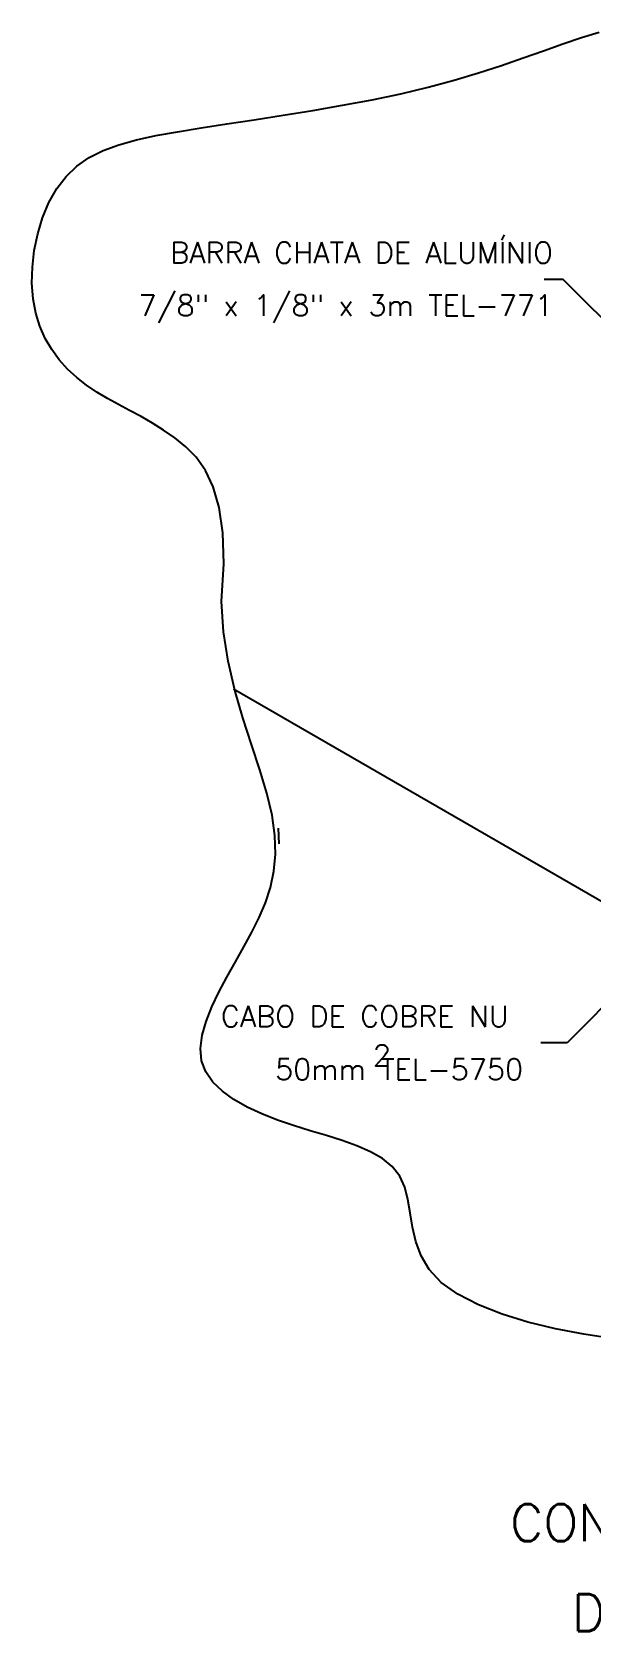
# Model space of a CAD drawing. Header units: millimetres. Extents: x -5101 to -5085.3, y -4733.9 to -4718.3.
# Drawn here: x -5100.99 to -5095.69, y -4733.91 to -4718.76 of the extents above; entities that cross this region are included whole.
import ezdxf
from ezdxf.enums import TextEntityAlignment as Align

# ---------------------------------------------------------------- set-up
doc = ezdxf.new("R2010")
doc.units = ezdxf.units.MM
doc.header["$LTSCALE"] = 10
doc.layers.add('Termotécnica', color=7, linetype='Continuous')
doc.styles.add('r140', font='romans.shx')
doc.styles.add('r80', font='romans.shx')

msp = doc.modelspace()

# ---------------------------------------------------------------- linework, layer by layer
at = {"layer": 'Termotécnica', "color": 2}
for p, q in [((-5095.956, -4721.108), (-5096.136, -4721.108)), ((-5094.42, -4722.643), (-5095.956, -4721.108)), ((-5094.022, -4726.428), (-5095.919, -4728.341)), ((-5095.919, -4728.341), (-5096.169, -4728.341))]:
    msp.add_line(p, q, dxfattribs=at)
at = {"layer": 'Termotécnica', "color": 3}
msp.add_line((-5095.556, -4727.024), (-5099.079, -4724.99), dxfattribs=at)
at = {"layer": 'Termotécnica', "color": 1}
msp.add_line((-5098.645, -4726.456), (-5098.651, -4726.305), dxfattribs=at)
for points in [[(-5099.192, -4724.159), (-5099.171, -4723.803), (-5099.18, -4723.509), (-5099.215, -4723.268), (-5099.271, -4723.074), (-5099.345, -4722.918), (-5099.433, -4722.793), (-5099.53, -4722.693), (-5099.634, -4722.609), (-5099.74, -4722.535), (-5099.847, -4722.469), (-5099.954, -4722.408), (-5100.062, -4722.351), (-5100.167, -4722.294), (-5100.271, -4722.236), (-5100.372, -4722.176), (-5100.469, -4722.11), (-5100.562, -4722.038), (-5100.649, -4721.958), (-5100.728, -4721.87), (-5100.799, -4721.773), (-5100.861, -4721.668), (-5100.912, -4721.552), (-5100.951, -4721.427), (-5100.976, -4721.291), (-5100.987, -4721.145), (-5100.983, -4720.991), (-5100.965, -4720.834), (-5100.933, -4720.677), (-5100.886, -4720.525), (-5100.826, -4720.381), (-5100.751, -4720.248), (-5100.663, -4720.132), (-5100.561, -4720.034), (-5100.445, -4719.954), (-5100.313, -4719.887), (-5100.164, -4719.832), (-5099.998, -4719.786), (-5099.814, -4719.746), (-5099.61, -4719.71), (-5099.386, -4719.674), (-5099.141, -4719.636), (-5098.881, -4719.597), (-5098.608, -4719.554), (-5098.328, -4719.508), (-5098.046, -4719.459), (-5097.766, -4719.406), (-5097.494, -4719.349), (-5097.233, -4719.287), (-5096.987, -4719.221), (-5096.757, -4719.152), (-5096.54, -4719.081), (-5096.336, -4719.01), (-5096.142, -4718.942), (-5095.959, -4718.877), (-5095.783, -4718.817), (-5095.614, -4718.765)], [(-5095.494, -4731.14), (-5095.761, -4731.1), (-5096.029, -4731.048), (-5096.289, -4730.984), (-5096.535, -4730.908), (-5096.759, -4730.82), (-5096.953, -4730.72), (-5097.11, -4730.609), (-5097.224, -4730.486), (-5097.301, -4730.356), (-5097.351, -4730.221), (-5097.383, -4730.085), (-5097.405, -4729.951), (-5097.427, -4729.824), (-5097.456, -4729.706), (-5097.503, -4729.601), (-5097.575, -4729.511), (-5097.668, -4729.435), (-5097.781, -4729.371), (-5097.91, -4729.315), (-5098.05, -4729.265), (-5098.199, -4729.218), (-5098.353, -4729.172), (-5098.509, -4729.123), (-5098.662, -4729.071), (-5098.81, -4729.012), (-5098.948, -4728.948), (-5099.074, -4728.877), (-5099.184, -4728.798), (-5099.273, -4728.711), (-5099.34, -4728.615), (-5099.38, -4728.509), (-5099.39, -4728.393), (-5099.375, -4728.268), (-5099.338, -4728.137), (-5099.284, -4727.999), (-5099.216, -4727.859), (-5099.141, -4727.716), (-5099.06, -4727.573), (-5098.98, -4727.431), (-5098.905, -4727.292), (-5098.836, -4727.153), (-5098.776, -4727.013), (-5098.729, -4726.867), (-5098.697, -4726.714), (-5098.681, -4726.551), (-5098.686, -4726.375), (-5098.713, -4726.184), (-5098.763, -4725.976), (-5098.83, -4725.752), (-5098.908, -4725.513), (-5098.989, -4725.261), (-5099.065, -4724.998), (-5099.129, -4724.725), (-5099.174, -4724.445), (-5099.192, -4724.159)]]:
    msp.add_lwpolyline(points, dxfattribs=at)

# ---------------------------------------------------------------- texts
at = {"layer": 'Termotécnica', "color": 2, "style": 'r80'}
for s, p in [('BARRA CHATA DE ALUMÍNIO', (-5096.052, -4720.954)), ('7/8" x 1/8" x 3m TEL-771', (-5096.052, -4721.454))]:
    msp.add_text(s, height=0.2, dxfattribs=at).set_placement(p, align=Align.RIGHT)
for s, p in [('CABO DE COBRE NU', (-5099.198, -4728.188)), ('2', (-5097.758, -4728.557)), ('50mm TEL-5750', (-5098.684, -4728.691))]:
    msp.add_text(s, height=0.2, dxfattribs=at).set_placement(p)
at = {"layer": 'Termotécnica', "color": 5, "style": 'r140'}
for s, p in [('CONEXÃO DA DESCIDA EM BARRA CHATA', (-5091.748, -4733.165)), ('DE ALUMÍNIO COM O ATERRAMENTO', (-5091.748, -4734.016))]:
    msp.add_text(s, height=0.35, dxfattribs=at).set_placement(p, align=Align.BOTTOM_CENTER)

doc.saveas('drawing.dxf')
